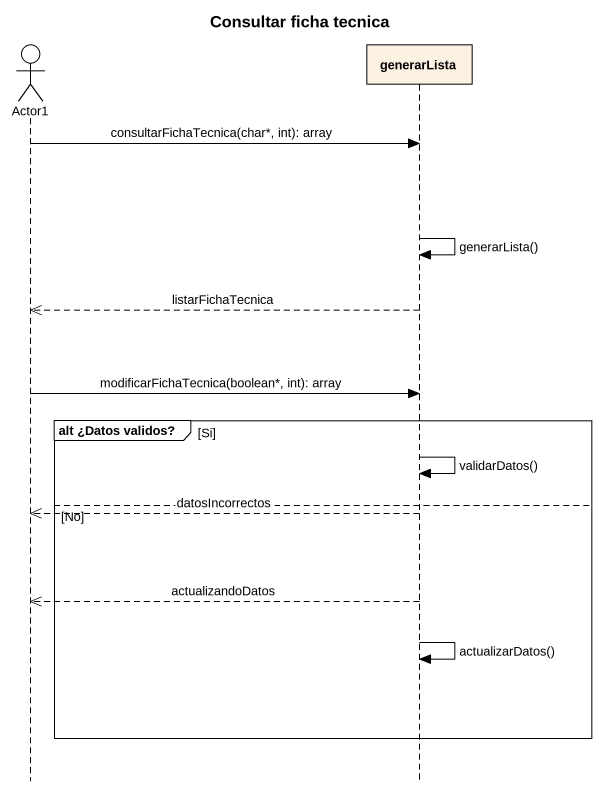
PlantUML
@startuml
title Consultar ficha tecnica
hide footbox
actor Actor1
participant generarLista

Actor1 -> generarLista : consultarFichaTecnica(char*, int): array
generarLista -> generarLista : generarLista()
generarLista -->> Actor1 : listarFichaTecnica
Actor1 -> generarLista : modificarFichaTecnica(boolean*, int): array
group alt ¿Datos validos? [Si]
  generarLista -> generarLista : validarDatos()
else No
  generarLista -->> Actor1 : datosIncorrectos
  generarLista -->> Actor1 : actualizandoDatos
  generarLista -> generarLista : actualizarDatos()
end
@enduml
